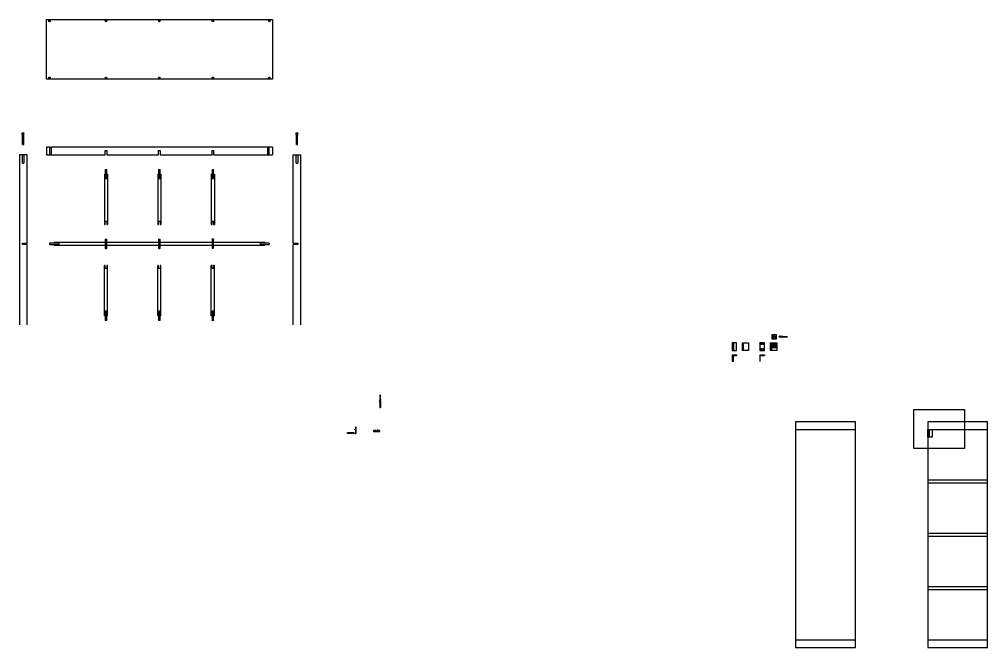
# Model space of a CAD drawing. Header units: millimetres. Extents: x -494 to 3469, y 484 to 2917.
# Drawn here: x 2839 to 3469, y 789 to 1197 of the extents above; entities that cross this region are included whole.
import ezdxf

# ---------------------------------------------------------------- set-up
doc = ezdxf.new("R2010")
doc.units = ezdxf.units.MM
doc.linetypes.add('PHANTOM2', pattern=[1.25, 0.625, -0.125, 0.125, -0.125, 0.125, -0.125])
doc.layers.get('DEFPOINTS').update_dxf_attribs({"color": 210})
doc.layers.add('A-ANNO-DIMS', color=40, linetype='Continuous', lineweight=18)
doc.layers.add('A-FURN', color=8, linetype='Continuous', lineweight=18)
for name, color, linetype in [('giunzioni', 3, 'Continuous'), ('particolari', 2, 'Continuous'), ('sezione', 6, 'Continuous')]:
    doc.layers.add(name, color=color, linetype=linetype)

msp = doc.modelspace()

# ---------------------------------------------------------------- linework, layer by layer
for p, q in [((2856.3, 1197.49), (3003.3, 1197.49)), ((2856.3, 1158.49), (2856.3, 1197.49)), ((3003.3, 1197.49), (3003.3, 1158.49)), ((3003.3, 1158.49), (2856.3, 1158.49)), ((2838.67, 1109.26), (2838.67, 998.83)), ((2843.67, 1109.26), (2838.67, 1109.26)), ((2843.67, 1051.97), (2843.67, 1109.26)), ((2858.3, 1114.26), (2856.3, 1114.26)), ((2856.3, 1114.26), (2856.3, 1109.26)), ((2856.3, 1109.26), (2858.3, 1109.26)), ((2858.3, 1114.26), (2859.3, 1114.26)), ((2858.3, 1109.26), (2859.3, 1109.26)), ((3003.3, 1114.26), (2859.3, 1114.26)), ((2859.3, 1109.26), (2894.55, 1109.26)), ((2895.55, 1109.26), (2929.3, 1109.26)), ((2930.3, 1109.26), (2964.05, 1109.26)), ((2965.05, 1109.26), (3003.3, 1109.26)), ((3003.3, 1114.26), (3003.3, 1109.26)), ((3016.89, 1051.98), (3016.89, 1109.26)), ((3016.89, 1109.26), (3021.89, 1109.26)), ((3021.89, 998.83), (3021.89, 1109.26)), ((2894.05, 1096.86), (2894.05, 1064.11)), ((2894.05, 1096.86), (2894.55, 1096.86)), ((2895.55, 1096.86), (2896.05, 1096.86)), ((2896.05, 1096.86), (2896.05, 1064.11)), ((2928.8, 1096.86), (2928.8, 1064.11)), ((2928.8, 1096.86), (2929.3, 1096.86)), ((2930.3, 1096.86), (2930.8, 1096.86)), ((2930.8, 1096.86), (2930.8, 1064.11)), ((2963.55, 1096.86), (2964.05, 1096.86)), ((2963.55, 1096.86), (2963.55, 1064.11)), ((2965.55, 1096.86), (2965.55, 1064.11)), ((2894.05, 1064.11), (2894.55, 1064.11)), ((2895.55, 1064.11), (2896.05, 1064.11)), ((2928.8, 1064.11), (2929.3, 1064.11)), ((2930.3, 1064.11), (2930.8, 1064.11)), ((2963.55, 1064.11), (2964.05, 1064.11)), ((2965.05, 1064.11), (2965.55, 1064.11)), ((2861.3, 1052.48), (2894.55, 1052.48)), ((2861.3, 1052.48), (2861.3, 1051.97)), ((2895.55, 1052.48), (2929.3, 1052.48)), ((2930.3, 1052.48), (2964.05, 1052.48)), ((2965.05, 1052.48), (2998.3, 1052.48)), ((2998.3, 1052.48), (2998.3, 1051.98)), ((2843.67, 998.83), (2843.67, 1050.97)), ((2861.3, 1050.97), (2861.3, 1050.48)), ((2861.3, 1050.48), (2894.55, 1050.48)), ((2895.55, 1050.48), (2929.3, 1050.48)), ((2930.3, 1050.48), (2964.05, 1050.48)), ((2965.05, 1050.48), (2998.3, 1050.48)), ((2998.3, 1050.98), (2998.3, 1050.48)), ((3016.89, 998.83), (3016.89, 1050.98)), ((2894.05, 1004.62), (2894.05, 1037.37)), ((2894.55, 1037.37), (2894.05, 1037.37)), ((2896.05, 1037.37), (2895.55, 1037.37)), ((2896.05, 1004.62), (2896.05, 1037.37)), ((2928.8, 1004.62), (2928.8, 1037.37)), ((2929.3, 1037.37), (2928.8, 1037.37)), ((2930.8, 1037.37), (2930.3, 1037.37)), ((2930.8, 1004.62), (2930.8, 1037.37)), ((2963.55, 1004.62), (2963.55, 1037.37)), ((2964.05, 1037.37), (2963.55, 1037.37)), ((2965.55, 1037.37), (2965.05, 1037.37)), ((2965.55, 1004.62), (2965.55, 1037.37)), ((2896.05, 1004.62), (2894.05, 1004.62)), ((2930.8, 1004.62), (2928.8, 1004.62)), ((2964.05, 1004.62), (2963.55, 1004.62)), ((2965.55, 1004.62), (2965.05, 1004.62)), ((3343.71, 935.71), (3343.71, 788.71)), ((3382.71, 935.71), (3343.71, 935.71)), ((3382.71, 788.71), (3382.71, 935.71)), ((3343.71, 930.71), (3382.71, 930.71)), ((3343.71, 793.71), (3382.71, 793.71)), ((3343.71, 788.71), (3382.71, 788.71))]:
    msp.add_line(p, q)
at = {"layer": 'A-ANNO-DIMS'}
for p, q in [((3052.25, 928.62), (3052.35, 928.64)), ((3052.25, 928.4), (3052.25, 928.62)), ((3052.25, 928.4), (3052.25, 928.19)), ((3052.25, 928.19), (3052.35, 928.16)), ((3052.35, 928.64), (3056.15, 928.64)), ((3052.35, 928.16), (3052.35, 928.64)), ((3052.35, 928.16), (3056.15, 928.16)), ((3052.35, 928.16), (3052.37, 928.16)), ((3056.12, 928.54), (3052.37, 928.54)), ((3052.37, 928.4), (3056.12, 928.4)), ((3052.37, 928.4), (3054.25, 928.4)), ((3056.12, 928.26), (3052.37, 928.26)), ((3056.25, 928.62), (3056.15, 928.64)), ((3056.15, 928.16), (3056.15, 928.64)), ((3056.25, 928.19), (3056.15, 928.16)), ((3056.25, 928.19), (3056.25, 928.62)), ((3056.25, 928.4), (3056.25, 928.19)), ((3057.39, 932.07), (3057.37, 931.97)), ((3057.37, 928.17), (3057.37, 931.97)), ((3057.37, 931.97), (3057.85, 931.97)), ((3057.37, 928.17), (3057.37, 928.2)), ((3057.39, 928.07), (3057.37, 928.17)), ((3057.37, 928.17), (3057.85, 928.17)), ((3057.39, 932.07), (3057.82, 932.07)), ((3057.61, 932.07), (3057.39, 932.07)), ((3057.61, 928.07), (3057.39, 928.07)), ((3057.47, 931.95), (3057.47, 928.2)), ((3057.61, 928.2), (3057.61, 931.95)), ((3057.61, 928.2), (3057.61, 930.07)), ((3057.61, 928.07), (3057.82, 928.07)), ((3057.75, 931.95), (3057.75, 928.2)), ((3057.82, 932.07), (3057.85, 931.97)), ((3057.82, 928.07), (3057.85, 928.17)), ((3057.85, 928.17), (3057.85, 931.97)), ((3069.13, 929.81), (3069.23, 929.84)), ((3069.13, 929.6), (3069.13, 929.81)), ((3069.13, 929.6), (3069.13, 929.38)), ((3069.13, 929.38), (3069.23, 929.36)), ((3069.23, 929.84), (3073.03, 929.84)), ((3069.23, 929.84), (3069.23, 929.36)), ((3069.23, 929.84), (3069.25, 929.84)), ((3069.23, 929.36), (3073.03, 929.36)), ((3073, 929.74), (3069.25, 929.74)), ((3069.25, 929.6), (3073, 929.6)), ((3069.25, 929.6), (3071.13, 929.6)), ((3073, 929.46), (3069.25, 929.46)), ((3073.13, 929.81), (3073.03, 929.84)), ((3073.03, 929.84), (3073.03, 929.36)), ((3073.13, 929.38), (3073.03, 929.36)), ((3073.13, 929.81), (3073.13, 929.38)), ((3073.13, 929.6), (3073.13, 929.81))]:
    msp.add_line(p, q, dxfattribs=at)
at = {"layer": 'A-FURN'}
for p, q in [((3056.61, 930.57), (3057.61, 930.57)), ((3071.63, 930.6), (3071.63, 929.6))]:
    msp.add_line(p, q, dxfattribs=at)
at = {"layer": 'DEFPOINTS', "linetype": 'PHANTOM2'}
msp.add_line((3056.27, 928.4), (3056.27, 927.4), dxfattribs=at)
for points in [[(3052.19, 928.1), (3052.19, 928.69), (3056.27, 928.69), (3056.27, 928.1)], [(3057.31, 928.01), (3057.9, 928.01), (3057.9, 932.09), (3057.31, 932.09)], [(3069.07, 929.9), (3069.07, 929.31), (3073.15, 929.31), (3073.15, 929.9)]]:
    msp.add_lwpolyline(points, close=True, dxfattribs=at)
at = {"layer": 'giunzioni'}
for p, q in [((2840.57, 1123.4), (2840.37, 1123.6)), ((2840.37, 1123.6), (2841.77, 1123.6)), ((2840.57, 1122.4), (2840.57, 1123.4)), ((2840.57, 1123.4), (2841.57, 1123.4)), ((2840.67, 1122.06), (2840.57, 1122.4)), ((2840.57, 1122.4), (2841.57, 1122.4)), ((2840.67, 1116.06), (2840.67, 1122.06)), ((2840.67, 1122.06), (2841.47, 1122.06)), ((2841.47, 1122.06), (2841.57, 1122.4)), ((2841.47, 1116.06), (2841.47, 1122.06)), ((2841.57, 1123.4), (2841.77, 1123.6)), ((2841.57, 1122.4), (2841.57, 1123.4)), ((3018.8, 1123.4), (3018.6, 1123.6)), ((3018.6, 1123.6), (3020, 1123.6)), ((3018.8, 1122.4), (3018.8, 1123.4)), ((3018.8, 1123.4), (3019.8, 1123.4)), ((3018.9, 1122.06), (3018.8, 1122.4)), ((3018.8, 1122.4), (3019.8, 1122.4)), ((3018.9, 1116.06), (3018.9, 1122.06)), ((3018.9, 1122.06), (3019.7, 1122.06)), ((3019.7, 1122.06), (3019.8, 1122.4)), ((3019.7, 1116.06), (3019.7, 1122.06)), ((3019.8, 1123.4), (3020, 1123.6)), ((3019.8, 1122.4), (3019.8, 1123.4)), ((2840.67, 1116.06), (2841.47, 1116.06)), ((3018.9, 1116.06), (3019.7, 1116.06)), ((2840.67, 1104.01), (2840.67, 1109.26)), ((2841.67, 1109.26), (2841.67, 1104.01)), ((2858.3, 1114.26), (2858.3, 1109.26)), ((2859.3, 1114.26), (2859.3, 1109.26)), ((2894.55, 1109.26), (2894.55, 1112.26)), ((2894.55, 1112.26), (2895.55, 1112.26)), ((2895.55, 1112.26), (2895.55, 1109.26)), ((2929.3, 1109.26), (2929.3, 1112.26)), ((2929.3, 1112.26), (2930.3, 1112.26)), ((2930.3, 1112.26), (2930.3, 1109.26)), ((2964.05, 1109.26), (2964.05, 1112.26)), ((2964.05, 1112.26), (2965.05, 1112.26)), ((2965.05, 1112.26), (2965.05, 1109.26)), ((3000.3, 1109.26), (3000.3, 1114.26)), ((3001.3, 1109.26), (3001.3, 1114.26)), ((3018.89, 1104.01), (3018.89, 1109.26)), ((3019.89, 1109.26), (3019.89, 1104.01)), ((2840.67, 1104.01), (2841.67, 1104.01)), ((3018.89, 1104.01), (3019.89, 1104.01)), ((2894.55, 1099.71), (2894.7, 1099.86)), ((2894.55, 1099.71), (2894.55, 1094.01)), ((2894.7, 1099.86), (2895.4, 1099.86)), ((2895.4, 1099.86), (2895.55, 1099.71)), ((2895.55, 1094.01), (2895.55, 1099.71)), ((2929.3, 1099.71), (2929.45, 1099.86)), ((2929.3, 1099.71), (2929.3, 1094.01)), ((2929.45, 1099.86), (2930.15, 1099.86)), ((2930.15, 1099.86), (2930.3, 1099.71)), ((2930.3, 1094.01), (2930.3, 1099.71)), ((2964.05, 1099.71), (2964.2, 1099.86)), ((2964.05, 1099.71), (2964.05, 1094.01)), ((2964.2, 1099.86), (2964.9, 1099.86)), ((2964.9, 1099.86), (2965.05, 1099.71)), ((2965.05, 1094.01), (2965.05, 1099.71)), ((2894.55, 1094.01), (2894.7, 1093.86)), ((2894.7, 1093.86), (2895.4, 1093.86)), ((2895.4, 1093.86), (2895.55, 1094.01)), ((2929.3, 1094.01), (2929.45, 1093.86)), ((2929.45, 1093.86), (2930.15, 1093.86)), ((2930.15, 1093.86), (2930.3, 1094.01)), ((2964.05, 1094.01), (2964.2, 1093.86)), ((2964.2, 1093.86), (2964.9, 1093.86)), ((2964.9, 1093.86), (2965.05, 1094.01)), ((2894.55, 1064.11), (2894.55, 1066.11)), ((2894.55, 1066.11), (2895.55, 1066.11)), ((2895.55, 1066.11), (2895.55, 1064.11)), ((2929.3, 1064.11), (2929.3, 1066.11)), ((2929.3, 1066.11), (2930.3, 1066.11)), ((2930.3, 1066.11), (2930.3, 1064.11)), ((2964.05, 1064.11), (2964.05, 1066.11)), ((2964.05, 1066.11), (2965.05, 1066.11)), ((2965.05, 1066.11), (2965.05, 1064.11)), ((2894.55, 1054.33), (2894.7, 1054.48)), ((2894.55, 1054.33), (2894.55, 1048.63)), ((2894.7, 1054.48), (2895.4, 1054.48)), ((2895.4, 1054.48), (2895.55, 1054.33)), ((2895.55, 1048.63), (2895.55, 1054.33)), ((2929.3, 1054.33), (2929.45, 1054.48)), ((2929.3, 1054.33), (2929.3, 1048.63)), ((2929.45, 1054.48), (2930.15, 1054.48)), ((2930.15, 1054.48), (2930.3, 1054.33)), ((2930.3, 1048.63), (2930.3, 1054.33)), ((2964.05, 1054.48), (2964.2, 1054.63)), ((2964.05, 1054.48), (2964.05, 1048.78)), ((2964.2, 1054.63), (2964.9, 1054.63)), ((2964.9, 1054.63), (2965.05, 1054.48)), ((2965.05, 1048.78), (2965.05, 1054.48)), ((2840.67, 1050.97), (2840.67, 1051.97)), ((2840.67, 1051.97), (2843.67, 1051.97)), ((2843.67, 1050.97), (2840.67, 1050.97)), ((2858.47, 1051.97), (2858.32, 1051.82)), ((2858.32, 1051.82), (2858.32, 1051.12)), ((2858.32, 1051.12), (2858.47, 1050.97)), ((2864.17, 1051.97), (2858.47, 1051.97)), ((2858.47, 1050.97), (2864.17, 1050.97)), ((2864.17, 1051.97), (2864.32, 1051.82)), ((2864.32, 1051.12), (2864.17, 1050.97)), ((2864.32, 1051.82), (2864.32, 1051.12)), ((2894.55, 1048.63), (2894.7, 1048.48)), ((2894.7, 1048.48), (2895.4, 1048.48)), ((2895.4, 1048.48), (2895.55, 1048.63)), ((2929.3, 1048.63), (2929.45, 1048.48)), ((2929.45, 1048.48), (2930.15, 1048.48)), ((2930.15, 1048.48), (2930.3, 1048.63)), ((2964.05, 1048.78), (2964.2, 1048.63)), ((2964.2, 1048.63), (2964.9, 1048.63)), ((2964.9, 1048.63), (2965.05, 1048.78)), ((2995.41, 1051.98), (2995.26, 1051.83)), ((2995.26, 1051.83), (2995.26, 1051.13)), ((2995.26, 1051.13), (2995.41, 1050.98)), ((3001.11, 1051.98), (2995.41, 1051.98)), ((2995.41, 1050.98), (3001.11, 1050.98)), ((3001.11, 1051.98), (3001.26, 1051.83)), ((3001.26, 1051.13), (3001.11, 1050.98)), ((3001.26, 1051.83), (3001.26, 1051.13)), ((3016.89, 1051.98), (3019.89, 1051.98)), ((3019.89, 1050.98), (3016.89, 1050.98)), ((3019.89, 1051.98), (3019.89, 1050.98)), ((2894.55, 1035.37), (2894.55, 1037.37)), ((2895.55, 1035.37), (2894.55, 1035.37)), ((2895.55, 1037.37), (2895.55, 1035.37)), ((2929.3, 1035.37), (2929.3, 1037.37)), ((2930.3, 1035.37), (2929.3, 1035.37)), ((2930.3, 1037.37), (2930.3, 1035.37)), ((2964.05, 1035.37), (2964.05, 1037.37)), ((2965.05, 1035.37), (2964.05, 1035.37)), ((2965.05, 1037.37), (2965.05, 1035.37)), ((2894.7, 1007.62), (2894.55, 1007.47)), ((2894.55, 1007.47), (2894.55, 1001.77)), ((2895.4, 1007.62), (2894.7, 1007.62)), ((2895.55, 1007.47), (2895.4, 1007.62)), ((2895.55, 1001.77), (2895.55, 1007.47)), ((2929.45, 1007.62), (2929.3, 1007.47)), ((2929.3, 1007.47), (2929.3, 1001.77)), ((2930.15, 1007.62), (2929.45, 1007.62)), ((2930.3, 1007.47), (2930.15, 1007.62)), ((2930.3, 1001.77), (2930.3, 1007.47)), ((2964.2, 1007.62), (2964.05, 1007.47)), ((2964.05, 1007.47), (2964.05, 1001.77)), ((2964.9, 1007.62), (2964.2, 1007.62)), ((2965.05, 1007.47), (2964.9, 1007.62)), ((2965.05, 1001.77), (2965.05, 1007.47)), ((2894.7, 1001.62), (2894.55, 1001.77)), ((2895.4, 1001.62), (2894.7, 1001.62)), ((2895.55, 1001.77), (2895.4, 1001.62)), ((2929.45, 1001.62), (2929.3, 1001.77)), ((2930.15, 1001.62), (2929.45, 1001.62)), ((2930.3, 1001.77), (2930.15, 1001.62)), ((2964.2, 1001.62), (2964.05, 1001.77)), ((2964.9, 1001.62), (2964.2, 1001.62)), ((2965.05, 1001.77), (2964.9, 1001.62)), ((3328.62, 992.39), (3331.12, 992.39)), ((3328.62, 989.39), (3328.62, 992.39)), ((3331.12, 989.39), (3328.62, 989.39)), ((3328.72, 992.39), (3328.82, 992.39)), ((3328.72, 991.79), (3328.72, 990.09)), ((3328.72, 991.79), (3328.82, 991.79)), ((3328.72, 990.09), (3328.82, 990.09)), ((3328.82, 991.79), (3328.82, 990.09)), ((3329.6, 990.87), (3329.6, 991.34)), ((3330.1, 991.34), (3330.1, 990.87)), ((3330.92, 991.79), (3330.92, 990.09)), ((3330.92, 991.79), (3331.02, 991.79)), ((3330.92, 990.09), (3331.02, 990.09)), ((3331.02, 991.79), (3331.02, 990.09)), ((3331.12, 992.39), (3331.12, 989.39)), ((3334.07, 991.1), (3333.09, 991.1)), ((3334.07, 990.9), (3333.09, 990.9)), ((3334.83, 991.4), (3334.83, 991.1)), ((3334.83, 991.1), (3334.93, 991.1)), ((3334.83, 990.9), (3334.83, 990.6)), ((3334.93, 990.9), (3334.83, 990.9)), ((3335.13, 991.5), (3334.93, 991.5)), ((3334.93, 991.1), (3334.93, 990.9)), ((3334.93, 990.5), (3335.13, 990.5)), ((3335.13, 991.5), (3335.13, 990.5)), ((3335.13, 991.1), (3338.13, 991.1)), ((3335.13, 990.9), (3338.13, 990.9)), ((3338.54, 991), (3338.13, 991.1)), ((3338.13, 990.9), (3338.54, 991)), ((3305.42, 987.11), (3302.42, 987.11)), ((3302.42, 987.11), (3302.42, 982.11)), ((3302.42, 987.11), (3303.42, 987.11)), ((3303.42, 987.11), (3303.42, 982.11)), ((3305.42, 982.11), (3305.42, 987.11)), ((3309.16, 987.11), (3313.16, 987.11)), ((3309.16, 982.11), (3309.16, 987.11)), ((3309.16, 987.11), (3309.66, 987.11)), ((3309.66, 987.11), (3309.66, 982.11)), ((3313.16, 987.11), (3313.16, 982.11)), ((3323.48, 987.11), (3320.48, 987.11)), ((3320.48, 987.11), (3320.48, 982.11)), ((3320.48, 986.91), (3320.58, 986.91)), ((3320.48, 986.71), (3320.58, 986.71)), ((3320.58, 986.71), (3320.58, 987.11)), ((3321.12, 986.16), (3321.33, 986.37)), ((3321.27, 986.02), (3321.12, 986.16)), ((3321.27, 986.72), (3321.13, 986.58)), ((3321.13, 986.58), (3321.33, 986.37)), ((3321.27, 983.2), (3321.13, 983.06)), ((3321.13, 983.06), (3321.33, 982.86)), ((3321.27, 986.72), (3321.48, 986.51)), ((3321.27, 986.02), (3321.48, 986.23)), ((3321.27, 983.2), (3321.48, 983)), ((3321.48, 986.51), (3321.68, 986.71)), ((3321.48, 986.23), (3321.68, 986.03)), ((3321.48, 983), (3321.68, 983.2)), ((3321.62, 986.37), (3321.82, 986.57)), ((3321.62, 986.37), (3321.82, 986.17)), ((3321.62, 982.86), (3321.82, 983.06)), ((3321.68, 986.71), (3321.82, 986.57)), ((3321.82, 986.17), (3321.68, 986.03)), ((3321.68, 983.2), (3321.82, 983.06)), ((3322.37, 986.16), (3322.58, 986.37)), ((3322.51, 986.02), (3322.37, 986.16)), ((3322.52, 986.72), (3322.38, 986.58)), ((3322.38, 986.58), (3322.58, 986.37)), ((3322.52, 983.2), (3322.38, 983.06)), ((3322.38, 983.06), (3322.58, 982.86)), ((3322.51, 986.02), (3322.72, 986.23)), ((3322.52, 986.72), (3322.72, 986.51)), ((3322.52, 983.2), (3322.72, 983)), ((3322.72, 986.51), (3322.92, 986.71)), ((3322.72, 986.23), (3322.92, 986.03)), ((3322.72, 983), (3322.92, 983.2)), ((3322.86, 986.37), (3323.06, 986.57)), ((3322.86, 986.37), (3323.07, 986.17)), ((3322.86, 982.86), (3323.06, 983.06)), ((3322.92, 986.71), (3323.06, 986.57)), ((3323.07, 986.17), (3322.92, 986.03)), ((3322.92, 983.2), (3323.06, 983.06)), ((3323.48, 982.11), (3323.48, 987.11)), ((3327.54, 987.11), (3331.54, 987.11)), ((3327.54, 982.11), (3327.54, 987.11)), ((3327.54, 987.11), (3328.04, 987.11)), ((3328.04, 987.11), (3328.04, 982.11)), ((3328.62, 986.67), (3331.12, 986.67)), ((3328.62, 983.67), (3328.62, 986.67)), ((3331.12, 983.67), (3328.62, 983.67)), ((3328.72, 986.67), (3328.82, 986.67)), ((3328.72, 986.07), (3328.72, 984.37)), ((3328.72, 986.07), (3328.82, 986.07)), ((3328.72, 984.37), (3328.82, 984.37)), ((3328.82, 986.07), (3328.82, 984.37)), ((3330.34, 985.68), (3329.36, 985.68)), ((3330.34, 985.48), (3329.36, 985.48)), ((3330.92, 986.07), (3330.92, 984.37)), ((3330.92, 986.07), (3331.02, 986.07)), ((3330.92, 984.37), (3331.02, 984.37)), ((3331.02, 986.07), (3331.02, 984.37)), ((3331.12, 986.67), (3331.12, 983.67)), ((3331.54, 987.11), (3331.54, 982.11)), ((3302.42, 982.11), (3305.42, 982.11)), ((3302.42, 979.15), (3305.42, 979.15)), ((3302.42, 979.15), (3302.42, 975.15)), ((3305.42, 978.65), (3303.42, 978.65)), ((3303.42, 975.15), (3303.42, 978.65)), ((3305.42, 979.15), (3305.42, 978.65)), ((3313.16, 982.11), (3309.16, 982.11)), ((3320.48, 982.51), (3320.58, 982.51)), ((3320.48, 982.31), (3320.58, 982.31)), ((3320.48, 982.11), (3323.48, 982.11)), ((3320.48, 979.15), (3323.48, 979.15)), ((3320.48, 979.15), (3320.48, 975.15)), ((3320.58, 982.51), (3320.58, 982.11)), ((3320.78, 975.15), (3320.78, 978.85)), ((3320.78, 978.85), (3323.48, 978.85)), ((3321.12, 982.65), (3321.33, 982.86)), ((3321.27, 982.51), (3321.12, 982.65)), ((3321.27, 982.51), (3321.48, 982.72)), ((3321.48, 982.72), (3321.68, 982.51)), ((3321.62, 982.86), (3321.82, 982.65)), ((3321.82, 982.65), (3321.68, 982.51)), ((3322.37, 982.65), (3322.58, 982.86)), ((3322.51, 982.51), (3322.37, 982.65)), ((3322.51, 982.51), (3322.72, 982.72)), ((3322.72, 982.72), (3322.92, 982.51)), ((3322.86, 982.86), (3323.07, 982.65)), ((3323.07, 982.65), (3322.92, 982.51)), ((3323.48, 979.15), (3323.48, 978.85)), ((3331.54, 982.11), (3327.54, 982.11)), ((3302.42, 975.15), (3303.42, 975.15)), ((3320.48, 975.15), (3320.78, 975.15)), ((3073.12, 950.23), (3073.26, 950.26)), ((3073.12, 950.23), (3073.27, 950.15)), ((3073.12, 949.94), (3073.26, 949.98)), ((3073.12, 949.94), (3073.27, 949.87)), ((3073.12, 949.66), (3073.26, 949.69)), ((3073.12, 949.65), (3073.27, 949.58)), ((3073.12, 949.42), (3073.26, 949.45)), ((3073.12, 949.42), (3073.27, 949.34)), ((3073.12, 949.13), (3073.26, 949.16)), ((3073.12, 949.13), (3073.27, 949.05)), ((3073.12, 948.85), (3073.26, 948.88)), ((3073.12, 948.84), (3073.27, 948.77)), ((3073.12, 948.61), (3073.26, 948.64)), ((3073.12, 948.6), (3073.27, 948.53)), ((3073.12, 948.32), (3073.26, 948.35)), ((3073.12, 948.32), (3073.27, 948.24)), ((3073.12, 948.03), (3073.26, 948.07)), ((3073.12, 948.03), (3073.27, 947.96)), ((3073.12, 947.75), (3073.26, 947.78)), ((3073.12, 947.75), (3073.27, 947.67)), ((3073.12, 947.51), (3073.26, 947.54)), ((3073.12, 947.51), (3073.27, 947.43)), ((3073.12, 947.22), (3073.26, 947.25)), ((3073.12, 947.22), (3073.27, 947.14)), ((3073.12, 946.94), (3073.26, 946.97)), ((3073.12, 946.93), (3073.27, 946.86)), ((3073.12, 946.7), (3073.26, 946.73)), ((3073.12, 946.7), (3073.27, 946.62)), ((3073.12, 946.41), (3073.26, 946.44)), ((3073.12, 946.41), (3073.27, 946.33)), ((3073.12, 946.12), (3073.26, 946.16)), ((3073.12, 946.12), (3073.27, 946.05)), ((3073.12, 945.84), (3073.26, 945.87)), ((3073.12, 945.84), (3073.27, 945.76)), ((3073.12, 945.6), (3073.26, 945.63)), ((3073.12, 945.6), (3073.27, 945.52)), ((3073.12, 945.31), (3073.26, 945.35)), ((3073.12, 945.31), (3073.27, 945.24)), ((3073.14, 950.42), (3073.21, 950.26)), ((3073.14, 950.42), (3073.42, 950.42)), ((3073.21, 950.26), (3073.58, 950.26)), ((3073.21, 949.12), (3073.21, 944.94)), ((3073.26, 950.26), (3073.61, 950.2)), ((3073.26, 949.98), (3073.61, 949.91)), ((3073.26, 949.69), (3073.61, 949.63)), ((3073.26, 949.45), (3073.61, 949.39)), ((3073.26, 949.16), (3073.61, 949.1)), ((3073.26, 948.88), (3073.61, 948.82)), ((3073.26, 948.64), (3073.61, 948.58)), ((3073.26, 948.35), (3073.61, 948.29)), ((3073.26, 948.07), (3073.61, 948)), ((3073.26, 947.78), (3073.61, 947.72)), ((3073.26, 947.54), (3073.61, 947.48)), ((3073.26, 947.25), (3073.61, 947.19)), ((3073.26, 946.97), (3073.61, 946.91)), ((3073.26, 946.73), (3073.61, 946.67)), ((3073.26, 946.44), (3073.61, 946.38)), ((3073.26, 946.16), (3073.61, 946.1)), ((3073.26, 945.87), (3073.61, 945.81)), ((3073.26, 945.63), (3073.61, 945.57)), ((3073.26, 945.35), (3073.61, 945.28)), ((3073.27, 950.15), (3073.57, 950.1)), ((3073.27, 949.87), (3073.57, 949.81)), ((3073.27, 949.58), (3073.57, 949.53)), ((3073.27, 949.34), (3073.57, 949.29)), ((3073.27, 949.05), (3073.57, 949)), ((3073.27, 948.77), (3073.57, 948.71)), ((3073.27, 948.53), (3073.57, 948.48)), ((3073.27, 948.24), (3073.57, 948.19)), ((3073.27, 947.96), (3073.57, 947.9)), ((3073.27, 947.67), (3073.57, 947.62)), ((3073.27, 947.43), (3073.57, 947.38)), ((3073.27, 947.14), (3073.57, 947.09)), ((3073.27, 946.86), (3073.57, 946.81)), ((3073.27, 946.62), (3073.57, 946.57)), ((3073.27, 946.33), (3073.57, 946.28)), ((3073.27, 946.05), (3073.57, 945.99)), ((3073.27, 945.76), (3073.57, 945.71)), ((3073.27, 945.52), (3073.57, 945.47)), ((3073.27, 945.24), (3073.57, 945.18)), ((3073.73, 950.12), (3073.57, 950.1)), ((3073.73, 949.84), (3073.57, 949.81)), ((3073.73, 949.55), (3073.57, 949.53)), ((3073.73, 949.31), (3073.57, 949.29)), ((3073.73, 949.02), (3073.57, 949)), ((3073.73, 948.74), (3073.57, 948.71)), ((3073.73, 948.5), (3073.57, 948.48)), ((3073.73, 948.21), (3073.57, 948.19)), ((3073.73, 947.93), (3073.57, 947.9)), ((3073.73, 947.64), (3073.57, 947.62)), ((3073.73, 947.4), (3073.57, 947.38)), ((3073.73, 947.11), (3073.57, 947.09)), ((3073.73, 946.83), (3073.57, 946.81)), ((3073.73, 946.59), (3073.57, 946.57)), ((3073.73, 946.3), (3073.57, 946.28)), ((3073.73, 946.02), (3073.57, 945.99)), ((3073.73, 945.73), (3073.57, 945.71)), ((3073.73, 945.49), (3073.57, 945.47)), ((3073.73, 945.21), (3073.57, 945.18)), ((3073.64, 950.26), (3073.58, 950.26)), ((3073.73, 950.12), (3073.61, 950.2)), ((3073.73, 949.84), (3073.61, 949.91)), ((3073.73, 949.55), (3073.61, 949.63)), ((3073.73, 949.31), (3073.61, 949.39)), ((3073.73, 949.03), (3073.61, 949.1)), ((3073.73, 948.74), (3073.61, 948.82)), ((3073.73, 948.5), (3073.61, 948.58)), ((3073.73, 948.22), (3073.61, 948.29)), ((3073.73, 947.93), (3073.61, 948)), ((3073.73, 947.64), (3073.61, 947.72)), ((3073.73, 947.4), (3073.61, 947.48)), ((3073.73, 947.12), (3073.61, 947.19)), ((3073.73, 946.83), (3073.61, 946.91)), ((3073.73, 946.59), (3073.61, 946.67)), ((3073.73, 946.31), (3073.61, 946.38)), ((3073.73, 946.02), (3073.61, 946.1)), ((3073.73, 945.73), (3073.61, 945.81)), ((3073.73, 945.49), (3073.61, 945.57)), ((3073.73, 945.21), (3073.61, 945.28)), ((3073.71, 950.42), (3073.64, 950.26)), ((3073.64, 949.12), (3073.64, 944.94)), ((3073.73, 950.12), (3073.73, 950.12)), ((3073.73, 949.84), (3073.73, 949.84)), ((3073.73, 949.55), (3073.73, 949.55)), ((3073.73, 949.31), (3073.73, 949.31)), ((3073.73, 949.02), (3073.73, 949.03)), ((3073.73, 948.74), (3073.73, 948.74)), ((3073.73, 948.5), (3073.73, 948.5)), ((3073.73, 948.21), (3073.73, 948.22)), ((3073.73, 947.93), (3073.73, 947.93)), ((3073.73, 947.64), (3073.73, 947.64)), ((3073.73, 947.4), (3073.73, 947.4)), ((3073.73, 947.11), (3073.73, 947.12)), ((3073.73, 946.83), (3073.73, 946.83)), ((3073.73, 946.59), (3073.73, 946.59)), ((3073.73, 946.3), (3073.73, 946.31)), ((3073.73, 946.02), (3073.73, 946.02)), ((3073.73, 945.73), (3073.73, 945.73)), ((3073.73, 945.49), (3073.73, 945.49)), ((3073.73, 945.21), (3073.73, 945.21)), ((3429.74, 930.71), (3432.74, 930.71)), ((3429.74, 925.71), (3429.74, 930.71)), ((3429.74, 930.71), (3430.74, 930.71)), ((3430.74, 930.71), (3430.74, 925.71)), ((3432.74, 930.71), (3432.74, 925.71)), ((3432.74, 925.71), (3429.74, 925.71))]:
    msp.add_line(p, q, dxfattribs=at)
at = {"layer": 'giunzioni', "linetype": 'PHANTOM2'}
for p, q in [((3072.93, 952.67), (3072.93, 952.78)), ((3072.93, 952.78), (3073.92, 952.78)), ((3073.14, 952.45), (3072.93, 952.67)), ((3073.92, 952.67), (3072.93, 952.67)), ((3073.71, 952.45), (3073.14, 952.45)), ((3073.14, 952.45), (3073.14, 950.42)), ((3073.92, 952.67), (3073.71, 952.45)), ((3073.71, 950.42), (3073.71, 952.45)), ((3073.92, 952.78), (3073.92, 952.67)), ((3073.14, 950.42), (3073.71, 950.42)), ((3073.21, 949.12), (3073.21, 950.26)), ((3073.64, 949.12), (3073.64, 950.26)), ((3073.21, 944.94), (3073.64, 944.94))]:
    msp.add_line(p, q, dxfattribs=at)
at = {"layer": 'giunzioni'}
for centre in [(2858.3, 1196.49), (2895.04, 1196.49), (2929.8, 1196.49), (2964.55, 1196.49), (3001.3, 1196.49), (2858.3, 1159.49), (2895.04, 1159.49), (2929.8, 1159.49), (2964.55, 1159.49), (3001.3, 1159.49), (3333.58, 991), (3321.47, 986.37), (3321.47, 982.85), (3322.72, 986.37), (3322.72, 982.85), (3329.85, 985.58)]:
    msp.add_circle(centre, 0.5, dxfattribs=at)
for centre, radius, start, end in [((3329.85, 990.27), 0.65, 112.61986, 67.38014), ((3329.85, 991.34), 0.25, 0, 180), ((3329.85, 984.55), 0.65, 112.61986, 67.38014), ((3329.85, 984.79), 0.65, 190.79349, 349.20651)]:
    msp.add_arc(centre, radius, start, end, dxfattribs=at)
for points in [[(3334.83, 991.4), (3334.83, 991.45), (3334.89, 991.5), (3334.93, 991.5)], [(3334.83, 990.6), (3334.83, 990.56), (3334.89, 990.5), (3334.93, 990.5)]]:
    msp.add_open_spline(points, degree=3, dxfattribs=at)
at = {"layer": 'particolari'}
for p, q in [((3420.61, 943.69), (3453.76, 943.69)), ((3420.61, 918.21), (3420.61, 943.69)), ((3453.76, 943.69), (3453.76, 918.21)), ((3453.76, 918.21), (3420.61, 918.21))]:
    msp.add_line(p, q, dxfattribs=at)
at = {"layer": 'sezione'}
for p, q in [((3429.74, 935.71), (3429.74, 788.71)), ((3468.74, 935.71), (3429.74, 935.71)), ((3468.74, 788.71), (3468.74, 935.71)), ((3429.74, 930.71), (3468.74, 930.71)), ((3429.74, 897.96), (3468.74, 897.96)), ((3429.74, 895.96), (3468.74, 895.96)), ((3429.74, 863.21), (3468.74, 863.21)), ((3429.74, 861.21), (3468.74, 861.21)), ((3429.74, 828.46), (3468.74, 828.46)), ((3429.74, 826.46), (3468.74, 826.46)), ((3429.74, 793.71), (3468.74, 793.71)), ((3429.74, 788.71), (3468.74, 788.71))]:
    msp.add_line(p, q, dxfattribs=at)

doc.saveas('drawing.dxf')
